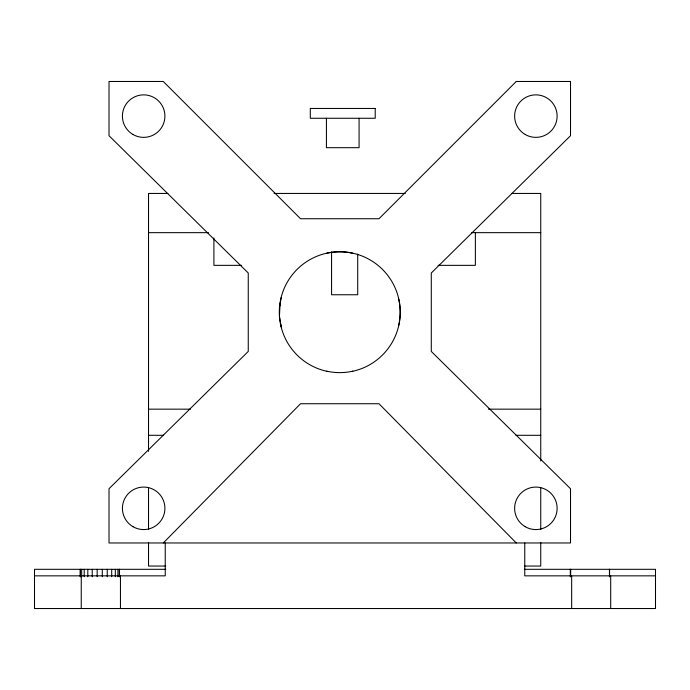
<?xml version="1.0" encoding="UTF-8"?>
<svg xmlns="http://www.w3.org/2000/svg" width="690" height="690" viewBox="0 0 690 690"><rect width="100%" height="100%" fill="white"/><g stroke="black" fill="none" stroke-linecap="round" stroke-linejoin="round"><path stroke-width="1.03" d="M279.735 305.981L281.244 297.511M280.08 303.384L279.441 316.236L281.253 326.922L280.476 324.024M398.742 325.24C400.657 316.71 400.64 307.731 398.751 299.201M163.28 542.97L300.547 403.736L378.991 403.736L516.267 542.97M326.698 253.256C335.262 251.341 344.284 251.332 352.84 253.264M326.698 371.177C335.262 373.109 344.276 373.092 352.84 371.186M167.929 193.442L148.531 193.442L148.531 451.381M274.077 193.442L405.28 193.442M511.652 193.442L540.744 193.442L540.744 461.024M148.531 232.659L208.544 232.659M471.788 232.659L540.744 232.659M241.612 265.348L213.9 265.348L213.9 237.938M438.072 265.348L475.375 265.348L475.375 232.659M148.531 409.161L190.561 409.161M488.356 409.161L540.744 409.161M148.531 435.304L163.616 435.304M515.965 435.304L540.744 435.304M165.773 566.042L148.531 566.042L148.531 542.469M524.581 566.042L540.744 566.042L540.744 542.469M165.781 569.31L34.5 569.31L34.5 608.528L655.5 608.528L655.5 569.31L524.374 569.31M34.5 575.848L165.238 575.848L165.238 542.97M655.5 575.848L524.762 575.848L524.762 542.97M610.702 575.848L610.702 608.528M609.563 569.31L609.563 576.728M609.451 569.31L609.451 576.728M571.665 575.848L571.665 608.528M570.673 569.31L570.673 576.728M570.311 569.31L570.311 576.728M540.744 487.813L540.744 529.61M359.076 118.266L359.076 147.686L326.43 147.686L326.43 118.266M357.713 254.075L357.713 294.759L331.571 294.759L331.571 251.936M148.531 487.813L148.531 529.61M120.448 575.848L120.448 608.528M119.482 569.31L119.482 576.728M119.258 569.31L119.258 576.728M117.912 569.31L117.912 576.728M115.325 569.31L115.325 576.728M111.694 569.31L111.694 576.728M107.243 569.31L107.243 576.728M102.293 569.31L102.293 576.728M97.169 569.31L97.169 576.728M92.236 569.31L92.236 576.728M87.811 569.31L87.811 576.728M84.215 569.31L84.215 576.728M81.679 569.31L81.679 576.728M81.248 575.848L81.248 608.528M80.376 569.31L80.376 576.728M80.256 569.31L80.256 576.728M328.035 371.539A60.47 60.47 0 0 1 289.464 278.682A60.47 60.47 0 0 1 390.014 278.57A60.47 60.47 0 0 1 351.633 371.513M516.267 81.472L378.991 218.739L300.547 218.739L163.28 81.472L109.02 81.472L109.02 135.723L248.253 272.998L248.253 351.443L109.02 488.718L109.02 542.97L570.518 542.97L570.518 488.718L431.285 351.443L431.285 272.998L570.518 135.723L570.518 81.472L516.267 81.472M375.213 108.459L310.302 108.459L310.302 118.266L375.213 118.266L375.213 108.459M525.254 526.72A21.243 21.243 0 0 0 557.123 508.323A21.243 21.243 0 0 0 525.254 489.926A21.243 21.243 0 0 0 525.254 526.72M525.254 134.516A21.243 21.243 0 0 0 557.123 116.118A21.243 21.243 0 0 0 525.254 97.713A21.243 21.243 0 0 0 525.254 134.516M133.041 526.72A21.243 21.243 0 0 0 164.91 508.323A21.243 21.243 0 0 0 133.041 489.926A21.243 21.243 0 0 0 133.041 526.72M133.041 134.516A21.243 21.243 0 0 0 164.91 116.118A21.243 21.243 0 0 0 133.041 97.713A21.243 21.243 0 0 0 133.041 134.516"/></g></svg>
